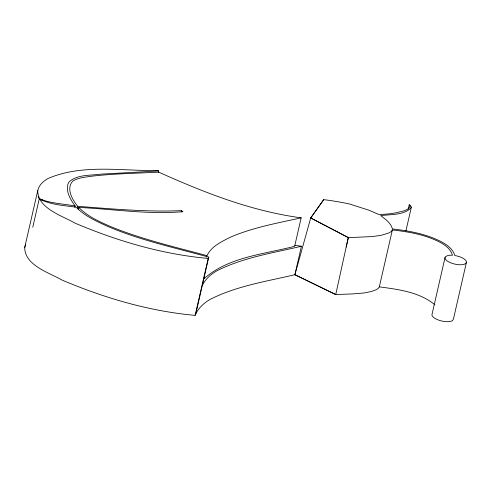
<?xml version="1.0" encoding="UTF-8"?>
<svg xmlns="http://www.w3.org/2000/svg" width="491" height="491" viewBox="0 0 491 491"><rect width="100%" height="100%" fill="white"/><g stroke="black" fill="none" stroke-linecap="round" stroke-linejoin="round"><path stroke-width="0.74" d="M158.403 172.39L158.728 170.966L157.869 170.573C121.799 171.058 82.249 163.761 48.014 178.497A96.899 37.236 12.9 0 0 40.133 185.23L38.611 187.85L37.746 190.606L24.71 247.525C24.667 265.41 49.266 272.652 61.964 280.042C104.338 297.988 149.166 311.251 195.142 315.363C198.026 308.317 203.863 302.922 210.412 299.252C236.754 285.915 266.429 281.417 294.895 274.715L335.746 294.551L352.814 293.906L363.905 292.986L371.165 291.544L375.854 289.862L378.242 288.463L379.328 286.867L392.364 229.948C407.622 231.678 423.089 234.256 437.1 240.848C443.52 243.843 450.333 248.072 452.499 255.259A10.931 4.204 12.9 0 0 447.559 255.615L445.503 256.695A10.962 4.21 12.9 0 0 446.939 260.77L448.301 261.666A10.986 4.223 12.9 0 0 457.765 264.618A11.005 4.229 12.9 0 0 464.449 264.195L465.505 263.661L466.45 262.255A10.962 4.21 12.9 0 0 456.777 255.915L454.893 255.535C452.512 247.961 445.269 243.524 438.488 240.32C424.052 233.556 408.156 230.733 392.419 228.941C390.928 222.902 385.331 219.146 380.666 215.617C390.032 214.303 405.057 215.445 411.341 207.251L410.427 205.582L409.224 204.79L408.217 209.166M37.746 190.606C37.635 208.442 62.357 215.764 75 223.123C117.374 241.069 162.202 254.332 208.178 258.444L208.792 257.143C174.704 247.685 139.788 240.222 107.167 226.173C96.199 221.116 84.679 216.077 76.209 207.196C63.793 205.416 50.45 204.894 39.249 198.781L38.2 196.437M32.774 227.241L39.268 198.781C50.665 203.421 63.179 203.79 75.148 205.987L74.841 207.343M77.277 208.522L77.781 206.33C72.337 199.947 65.714 188.231 72.944 180.94C77.83 177.969 83.66 177.404 89.19 176.527C112.243 173.599 135.522 173.421 158.691 172.126C204.231 192.595 251.367 211.167 301.167 217.832L294.649 246.292C264.066 254.326 228.689 256.768 204.017 278.704M78.29 209.62L78.787 207.435C113.482 209.117 148.221 214.671 182.983 211.695L181.517 210.627C146.926 212.18 112.255 208.89 77.781 206.33M181.21 211.983L181.517 210.627M206.465 257.069C210.197 246.777 221.453 241.738 230.555 237.11C253.08 227.45 277.372 223.117 301.167 217.832M195.142 315.363L208.178 258.444M195.756 314.062L208.792 257.143M409.224 204.79L410.163 206.232C407.984 211.155 400.944 211.283 396.397 212.738A86.471 33.228 12.9 0 1 386.552 214.094L378.892 214.549L369.177 210.277L349.242 203.912A126.537 48.627 12.9 0 0 323.643 199.628L310.711 217.961L348.266 237.534L335.746 294.551L294.895 274.715L301.413 246.255L294.827 245.273M405.922 230.905L411.341 207.251M445.061 257.425L432.025 314.344A10.962 4.21 12.9 0 0 433.903 317.689L435.265 318.585A11.005 4.229 12.9 0 0 451.413 321.114L452.469 320.58L453.414 319.175L466.45 262.255M346.18 247.034L348.383 237.644L372.061 236.582L380.936 235.398L388.89 232.943L391.278 231.543L392.364 229.948M294.895 274.715L310.711 217.961L323.692 199.745M24.71 247.525L25.575 244.77M202.274 285.602C205.226 279.115 210.835 274.273 216.93 270.793C243.272 257.456 272.947 252.957 301.413 246.255M158.728 170.966L100.581 174.158C90.092 175.692 77.001 174.28 68.771 182.186C64.683 190.213 70.354 199.487 75.148 205.987M379.328 286.867C398.465 289.432 419.547 292.053 434.916 304.819M206.803 255.615C174.618 246.905 141.936 239.387 111.003 226.719C99.501 221.779 87.668 216.525 78.787 207.435M43.134 200.193L39.292 198.781L41.348 200.04M310.711 217.961L348.383 237.644"/></g></svg>
